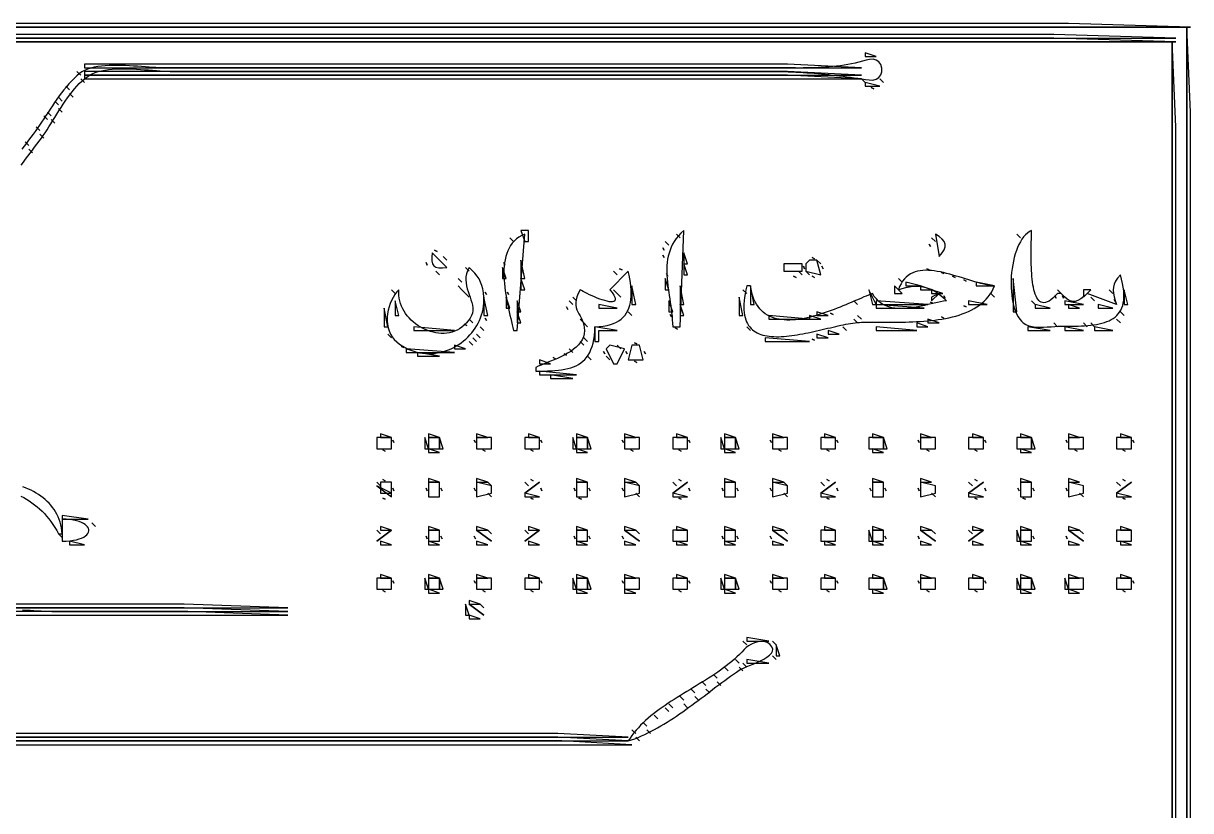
# Model space of a CAD drawing. Extents: x 0 to 1288, y 0 to 860.
# Drawn here: x 972.5 to 1288, y 647.2 to 860 of the extents above; entities that cross this region are included whole.
import ezdxf

# ---------------------------------------------------------------- set-up
doc = ezdxf.new("R2010")
doc.units = 0
for name, color, linetype in [('C19', 19, 'CONTINUOUS'), ('C250', 250, 'CONTINUOUS'), ('C251', 251, 'CONTINUOUS'), ('C252', 252, 'CONTINUOUS'), ('C253', 253, 'CONTINUOUS'), ('C254', 254, 'CONTINUOUS'), ('C29', 29, 'CONTINUOUS'), ('C37', 37, 'CONTINUOUS'), ('C49', 49, 'CONTINUOUS'), ('C59', 59, 'CONTINUOUS'), ('C7', 7, 'CONTINUOUS')]:
    doc.layers.add(name, color=color, linetype=linetype)

msp = doc.modelspace()

# ---------------------------------------------------------------- linework, layer by layer
at = {"layer": 'C19'}
for points in [[(1107, 804), (1108, 801), (1109, 801), (1109, 804), (1107, 804)], [(1151, 804), (1150.2441, 803.289), (1149.5695, 802.5617), (1148.9722, 801.8186), (1148.4485, 801.0604), (1147.9944, 800.2876), (1147.606, 799.5008), (1147.2797, 798.7008), (1147.0114, 797.888), (1146.7973, 797.063), (1146.6336, 796.2265), (1146.5164, 795.3791), (1146.4419, 794.5213), (1146.4062, 793.6538), (1146.4054, 792.7771), (1146.4357, 791.892), (1146.4933, 790.9989), (1146.5742, 790.0984), (1146.6747, 789.1913), (1146.7908, 788.278), (1146.9188, 787.3592), (1147.0547, 786.4355), (1147.1947, 785.5074), (1147.335, 784.5757), (1147.4716, 783.6408), (1147.6008, 782.7035), (1147.7187, 781.7642), (1147.8214, 780.8236), (1147.9051, 779.8823), (1147.9659, 778.9409), (1148, 778), (1150, 778), (1151, 804)], [(1107, 796), (1107, 791), (1108, 791), (1107, 796)], [(1151, 798), (1151, 795), (1152, 795), (1151, 798)], [(1092, 794), (1093, 793), (1092, 794)], [(1093, 794), (1092.5686, 793.1357), (1092.2873, 792.2877), (1092.1377, 791.455), (1092.1017, 790.6371), (1092.1608, 789.833), (1092.2968, 789.0421), (1092.4914, 788.2636), (1092.7262, 787.4967), (1092.983, 786.7408), (1093.2435, 785.995), (1093.4894, 785.2585), (1093.7023, 784.5308), (1093.8639, 783.8108), (1093.956, 783.0981), (1093.9603, 782.3917), (1093.8584, 781.6909), (1093.6321, 780.995), (1093.2631, 780.3032)], [(1132, 793), (1133, 792), (1132, 793)], [(1133.666626, 793.666687), (1134.333374, 793.333313), (1133.666626, 793.666687)], [(1093.263, 780.3032), (1092.7556, 779.5862), (1092.2123, 778.9433), (1091.636, 778.3725), (1091.0299, 777.8721), (1090.3968, 777.4402), (1089.7399, 777.075), (1089.0622, 776.7746), (1088.3667, 776.5371), (1087.6565, 776.3609), (1086.9346, 776.2439), (1086.204, 776.1844), (1085.4677, 776.1805), (1084.7289, 776.2305), (1083.9905, 776.3324), (1083.2556, 776.4844), (1082.5272, 776.6847), (1081.8084, 776.9314), (1081.1021, 777.2228), (1080.4114, 777.5569), (1079.7394, 777.932), (1079.089, 778.3461), (1078.4634, 778.7975), (1077.8656, 779.2844), (1077.2985, 779.8048), (1076.7652, 780.3569), (1076.2688, 780.939), (1075.8123, 781.5491), (1075.3988, 782.1855), (1075.0312, 782.8462), (1074.7126, 783.5295), (1074.446, 784.2335), (1074.2345, 784.9564), (1074.0811, 785.6963), (1073.9889, 786.4514), (1073.9608, 787.2199), (1074, 788), (1073.4326, 787.3831), (1072.9088, 786.6897), (1072.4331, 785.9297), (1072.0103, 785.113), (1071.6448, 784.2497), (1071.3415, 783.3495), (1071.1049, 782.4225), (1070.9397, 781.4785), (1070.8506, 780.5275), (1070.8422, 779.5794), (1070.9191, 778.6442), (1071.086, 777.7317), (1071.3476, 776.8518), (1071.7085, 776.0146), (1072.1734, 775.23), (1072.7469, 774.5078), (1073.4337, 773.858), (1074.1658, 773.2943), (1074.9121, 772.7897), (1075.6706, 772.3431), (1076.4399, 771.953), (1077.2181, 771.6184), (1078.0037, 771.3379), (1078.7948, 771.1103), (1079.5899, 770.9344), (1080.3871, 770.8089), (1081.1849, 770.7326), (1081.9815, 770.7043), (1082.7753, 770.7226), (1083.5645, 770.7865), (1084.3475, 770.8945), (1085.1226, 771.0456), (1085.8881, 771.2384), (1086.6422, 771.4717), (1087.3834, 771.7443), (1088.1099, 772.055), (1088.82, 772.4024), (1089.512, 772.7853), (1090.1843, 773.2026), (1090.8352, 773.6529), (1091.4629, 774.1351), (1092.0658, 774.6479), (1092.6421, 775.19), (1093.1903, 775.7602), (1093.7085, 776.3573), (1094.1952, 776.98), (1094.6486, 777.6271), (1095.067, 778.2973), (1095.4488, 778.9895), (1095.7922, 779.7023), (1096.0956, 780.4345), (1096.3572, 781.1849), (1096.5754, 781.9523), (1096.7485, 782.7354), (1096.8748, 783.5329), (1096.9527, 784.3437), (1096.9803, 785.1665), (1096.9561, 786)], [(1131, 788), (1131.6261, 787.2104), (1132.0762, 786.5439), (1132.3627, 785.9929), (1132.4981, 785.5503), (1132.495, 785.2087), (1132.3658, 784.9608), (1132.123, 784.7993), (1131.7791, 784.7169), (1131.3467, 784.7062), (1130.8383, 784.76), (1130.2663, 784.871), (1129.6433, 785.0318), (1128.9818, 785.2351), (1128.2943, 785.4737), (1127.5933, 785.7402), (1126.8913, 786.0273), (1126.2008, 786.3277), (1125.5343, 786.6341), (1124.9043, 786.9391), (1124.3234, 787.2356), (1123.804, 787.516), (1123.3587, 787.7733), (1123, 788), (1122.4747, 786.9904), (1122.1137, 786.0806), (1121.8988, 785.2582), (1121.8119, 784.511), (1121.8348, 783.8266), (1121.9495, 783.1929), (1122.1377, 782.5975), (1122.3814, 782.0281), (1122.6624, 781.4725), (1122.9627, 780.9185), (1123.264, 780.3536), (1123.5483, 779.7657), (1123.7974, 779.1425), (1123.9931, 778.4717), (1124.1175, 777.741), (1124.1523, 776.9381), (1124.0795, 776.0509)], [(1267.333374, 785.333313), (1267.666626, 784.666687), (1267.333374, 785.333313)], [(1089, 773), (1089, 772), (1092, 772), (1089, 773)], [(1133, 773), (1134, 772), (1133, 773)], [(1137, 773), (1136, 769), (1140, 769), (1139, 773), (1137, 773)], [(1095, 748), (1095, 745), (1099, 745), (1099, 748), (1095, 748)], [(1161, 748), (1161, 745), (1162, 745), (1161, 748)], [(1175, 748), (1175, 745), (1179, 745), (1179, 748), (1175, 748)], [(1215, 748), (1215, 745), (1219, 745), (1219, 748), (1215, 748)], [(1255, 748), (1255, 745), (1259, 745), (1259, 748), (1255, 748)], [(1192.333374, 747.333313), (1192.666626, 746.666687), (1192.333374, 747.333313)], [(1069, 736), (1069, 733), (1072, 733), (1072, 736), (1069, 736)], [(1108, 733), (1112, 736), (1108, 733)], [(1148, 736), (1149, 735), (1148, 736)], [(1188, 736), (1189, 735), (1188, 736)], [(1228, 736), (1229, 735), (1228, 736)], [(1242, 736), (1242, 732), (1245, 732), (1245, 736), (1242, 736)], [(1254.333374, 734.333313), (1254.666626, 733.666687), (1254.333374, 734.333313)], [(1068, 723), (1069, 722), (1068, 723)], [(1068, 720), (1072, 723), (1068, 720)], [(1241, 723), (1241, 720), (1242, 720), (1241, 723)], [(1081, 710), (1081, 707), (1082, 707), (1081, 710)], [(1095, 710), (1095, 707), (1099, 707), (1099, 710), (1095, 710)], [(1121, 710), (1121, 707), (1122, 707), (1121, 710)], [(1135, 710), (1135, 707), (1139, 707), (1139, 710), (1135, 710)], [(1161, 710), (1161, 707), (1162, 707), (1161, 710)], [(1175, 710), (1175, 707), (1179, 707), (1179, 710), (1175, 710)], [(1215, 710), (1215, 707), (1219, 707), (1219, 710), (1215, 710)], [(1241, 710), (1241, 707), (1242, 707), (1241, 710)], [(1255, 710), (1255, 707), (1259, 707), (1259, 710), (1255, 710)], [(1192.333374, 709.333313), (1192.666626, 708.666687), (1192.333374, 709.333313)], [(1160, 682), (1161, 681), (1160, 682)]]:
    msp.add_lwpolyline(points, dxfattribs=at)
at = {"layer": 'C250'}
for points in [[(1, 859), (1, 2), (1287, 2), (1287, 859), (1, 859)], [(987, 847), (988, 846), (987, 847)], [(982, 840), (983, 839), (982, 840)], [(1269, 792), (1268.2418, 791.1189), (1267.6895, 790.2882), (1267.3243, 789.4853), (1267.1272, 788.6879), (1267.0792, 787.8736), (1267.1614, 787.0201), (1267.3549, 786.1049), (1267.6407, 785.1056), (1268, 784), (1260, 787), (1259.1031, 786.1404), (1258.2885, 785.4866), (1257.5336, 785.0427), (1256.8159, 784.8123), (1256.113, 784.7994), (1255.4025, 785.0078), (1254.6618, 785.4415), (1253.8684, 786.1042), (1253, 787), (1252, 787), (1251.3742, 786.3119), (1250.7855, 785.7408), (1250.2328, 785.2819), (1249.715, 784.9305), (1249.2311, 784.6819), (1248.7798, 784.5313), (1248.3602, 784.474), (1247.971, 784.5054), (1247.6112, 784.6205), (1247.2796, 784.8148), (1246.9753, 785.0836), (1246.697, 785.422), (1246.4436, 785.8253), (1246.2142, 786.2889), (1246.0074, 786.808), (1245.8223, 787.3779), (1245.6578, 787.9938), (1245.5127, 788.6511), (1245.3859, 789.3449), (1245.2763, 790.0706), (1245.1829, 790.8235), (1245.1045, 791.5988), (1245.0399, 792.3918), (1244.9882, 793.1977), (1244.9482, 794.0119), (1244.9188, 794.8296), (1244.8988, 795.6461), (1244.8872, 796.4567), (1244.883, 797.2566), (1244.8848, 798.0411), (1244.8918, 798.8055), (1244.9027, 799.545), (1244.9165, 800.255), (1244.932, 800.9307), (1244.9481, 801.5673), (1244.9638, 802.1603), (1244.978, 802.7047), (1244.9895, 803.196), (1244.9971, 803.6293), (1245, 804), (1244.4202, 803.7034), (1243.8702, 803.3159), (1243.3504, 802.8434), (1242.8611, 802.2917), (1242.4028, 801.6667), (1241.976, 800.9744), (1241.581, 800.2206), (1241.2182, 799.4112), (1240.8881, 798.5522), (1240.5911, 797.6494), (1240.3276, 796.7087), (1240.0981, 795.7361), (1239.9029, 794.7374), (1239.7425, 793.7185), (1239.6173, 792.6854), (1239.5277, 791.6439), (1239.4741, 790.5999), (1239.457, 789.5593), (1239.4767, 788.5281), (1239.5338, 787.5121), (1239.6285, 786.5172), (1239.7614, 785.5493), (1239.9328, 784.6144), (1240.1432, 783.7182), (1240.393, 782.8668), (1240.6826, 782.066), (1241.0124, 781.3217), (1241.3828, 780.6398), (1241.7943, 780.0262), (1242.2473, 779.4869), (1242.7423, 779.0277), (1243.4664, 778.5621), (1244.2931, 778.23), (1245.2019, 778.0128), (1246.1726, 777.8914), (1247.1851, 777.847), (1248.2189, 777.8608), (1249.2538, 777.9139), (1250.2697, 777.9875), (1251.2462, 778.0627), (1252.163, 778.1207), (1253, 778.1427), (1253.9396, 778.1406), (1254.8706, 778.1416), (1255.7909, 778.1476), (1256.6989, 778.1608), (1257.5926, 778.183), (1258.4702, 778.2165), (1259.3298, 778.2632), (1260.1696, 778.3252), (1260.9877, 778.4045), (1261.7824, 778.5031), (1262.5517, 778.6232), (1263.2938, 778.7668), (1264.0068, 778.9358), (1264.689, 779.1324), (1265.3384, 779.3586), (1265.9533, 779.6164), (1266.5317, 779.908), (1267.0718, 780.2352), (1267.5718, 780.6003), (1268.0298, 781.0051), (1268.444, 781.4518), (1268.8125, 781.9425), (1269.1335, 782.4791), (1269.4051, 783.0637), (1269.6255, 783.6983), (1269.7929, 784.3851), (1269.9053, 785.126), (1269.961, 785.9231), (1269.9581, 786.7784), (1269.8948, 787.6939), (1269.7691, 788.6719), (1269.5794, 789.7141), (1269.3236, 790.8228), (1269, 792)], [(1083.666626, 798.666687), (1084.333374, 798.333313), (1083.666626, 798.666687)], [(1081.333374, 795.333313), (1081.666626, 794.666687), (1081.333374, 795.333313)], [(1102, 794), (1102, 791), (1103, 791), (1102, 794)], [(1124.0794, 776.0509), (1123.8906, 775.2431), (1123.5698, 774.4836), (1123.1299, 773.7701), (1122.5837, 773.1004), (1121.9441, 772.4719), (1121.224, 771.8825), (1120.4364, 771.3297), (1119.5941, 770.8112), (1118.71, 770.3247), (1117.7969, 769.8679), (1116.8679, 769.4384), (1115.9358, 769.0338), (1115.0135, 768.6519), (1114.1138, 768.2902), (1113.2498, 767.9466), (1112.4342, 767.6185), (1111.6799, 767.3038), (1111, 767), (1111, 766), (1112.1018, 766.004), (1113.1706, 766.0184), (1114.2056, 766.0464), (1115.206, 766.0913), (1116.1711, 766.1563), (1117.1003, 766.2449), (1117.9927, 766.3601), (1118.8477, 766.5054), (1119.6645, 766.684), (1120.4424, 766.8992), (1121.1806, 767.1543), (1121.8784, 767.4526), (1122.5352, 767.7973), (1123.15, 768.1917), (1123.7224, 768.6392), (1124.2514, 769.143), (1124.7364, 769.7063), (1125.1767, 770.3325), (1125.5714, 771.0249), (1125.92, 771.7868), (1126.2216, 772.6213), (1126.4755, 773.5319), (1126.6811, 774.5217), (1126.8375, 775.5942), (1126.944, 776.7525), (1127, 778), (1128.1702, 778.0467), (1129.2552, 778.157), (1130.2571, 778.3291), (1131.1781, 778.5611), (1132.0205, 778.8513), (1132.7864, 779.1978), (1133.4781, 779.5988), (1134.0976, 780.0525), (1134.6473, 780.5571), (1135.1293, 781.1108), (1135.5458, 781.7117), (1135.899, 782.3581), (1136.1911, 783.0482), (1136.4243, 783.78), (1136.6008, 784.5519), (1136.7228, 785.3619), (1136.7925, 786.2084), (1136.8121, 787.0894), (1136.7837, 788.0032), (1136.7096, 788.9479), (1136.592, 789.9217), (1136.4331, 790.9229), (1136.235, 791.9496), (1136, 793), (1131, 788)], [(1183.333374, 794.333313), (1183.666626, 793.666687), (1183.333374, 794.333313)], [(1208, 789), (1208, 787), (1210, 787), (1208, 789)], [(1215, 789), (1215, 788), (1218, 788), (1215, 789)], [(1097.333374, 787.333313), (1097.666626, 786.666687), (1097.333374, 787.333313)], [(1201, 788), (1202, 784), (1203, 784), (1201, 788)], [(1251.333374, 786.333313), (1251.666626, 785.666687), (1251.333374, 786.333313)], [(1070, 783), (1070, 778), (1071, 778), (1070, 783)], [(1073, 785), (1073, 781), (1074, 781), (1073, 785)], [(1120, 785), (1121, 784), (1120, 785)], [(1203, 785), (1203, 784), (1217, 784), (1203, 785)], [(1217.666626, 784.666687), (1218.333374, 784.333313), (1217.666626, 784.666687)], [(1254, 785), (1254, 784), (1259, 784), (1254, 785)], [(1263, 784), (1263, 783), (1267, 783), (1263, 784)], [(1174, 781), (1174, 780), (1185, 780), (1174, 781)], [(1187, 782), (1187, 781), (1190, 781), (1187, 782)], [(1197, 780), (1198, 779), (1197, 780)], [(1220.666626, 780.666687), (1221.333374, 780.333313), (1220.666626, 780.666687)], [(1124, 779), (1125, 778), (1124, 779)], [(1261, 779), (1262, 778), (1261, 779)], [(1095, 776), (1096, 775), (1095, 776)], [(1124, 775), (1125, 774), (1124, 775)], [(1185.666626, 774.666687), (1186.333374, 774.333313), (1185.666626, 774.666687)], [(1074.666626, 772.666687), (1075.333374, 772.333313), (1074.666626, 772.666687)], [(1079, 771), (1079, 770), (1085, 770), (1079, 771)], [(1129.333374, 771.333313), (1129.666626, 770.666687), (1129.333374, 771.333313)], [(1135.333374, 771.333313), (1135.666626, 770.666687), (1135.333374, 771.333313)], [(1137.666626, 768.666687), (1138.333374, 768.333313), (1137.666626, 768.666687)], [(1069, 749), (1069, 748), (1072, 748), (1069, 749)], [(1082, 749), (1082, 748), (1085, 748), (1082, 749)], [(1082, 748), (1082, 745), (1085, 745), (1085, 748), (1082, 748)], [(1109, 749), (1109, 748), (1112, 748), (1109, 749)], [(1122, 749), (1122, 748), (1125, 748), (1122, 749)], [(1149, 749), (1149, 748), (1152, 748), (1149, 749)], [(1162, 749), (1162, 748), (1165, 748), (1162, 749)], [(1175, 749), (1175, 748), (1178, 748), (1175, 749)], [(1189, 749), (1189, 748), (1192, 748), (1189, 749)], [(1202, 749), (1202, 748), (1205, 748), (1202, 749)], [(1215, 749), (1215, 748), (1218, 748), (1215, 749)], [(1229, 749), (1229, 748), (1232, 748), (1229, 749)], [(1242, 749), (1242, 748), (1245, 748), (1242, 749)], [(1072.333374, 747.333313), (1072.666626, 746.666687), (1072.333374, 747.333313)], [(1112.333374, 747.333313), (1112.666626, 746.666687), (1112.333374, 747.333313)], [(1152.333374, 747.333313), (1152.666626, 746.666687), (1152.333374, 747.333313)], [(1098, 733), (1099, 732), (1098, 733)], [(1138, 733), (1139, 732), (1138, 733)], [(1178, 733), (1179, 732), (1178, 733)], [(1218, 733), (1219, 732), (1218, 733)], [(1232.333374, 734.333313), (1232.666626, 733.666687), (1232.333374, 734.333313)], [(1258, 733), (1259, 732), (1258, 733)], [(1188, 723), (1188, 720), (1192, 720), (1192, 723), (1188, 723)], [(1228, 720), (1232, 723), (1228, 720)], [(985, 720), (985, 719), (989, 719), (985, 720)], [(1069, 720), (1069, 719), (1072, 719), (1069, 720)], [(1082, 720), (1082, 719), (1085, 719), (1082, 720)], [(1095, 720), (1095, 719), (1098, 719), (1095, 720)], [(1109, 720), (1109, 719), (1112, 719), (1109, 720)], [(1122, 720), (1122, 719), (1125, 719), (1122, 720)], [(1135, 720), (1135, 719), (1138, 719), (1135, 720)], [(1149, 720), (1149, 719), (1152, 719), (1149, 720)], [(1162, 720), (1162, 719), (1165, 719), (1162, 720)], [(1175, 720), (1175, 719), (1178, 719), (1175, 720)], [(1189, 720), (1189, 719), (1192, 719), (1189, 720)], [(1202, 720), (1202, 719), (1205, 719), (1202, 720)], [(1215, 720), (1215, 719), (1218, 719), (1215, 720)], [(1229, 720), (1229, 719), (1232, 719), (1229, 720)], [(1242, 720), (1242, 719), (1245, 719), (1242, 720)], [(1255, 720), (1255, 719), (1258, 719), (1255, 720)], [(1082, 710), (1082, 707), (1085, 707), (1085, 710), (1082, 710)], [(1072.333374, 709.333313), (1072.666626, 708.666687), (1072.333374, 709.333313)], [(1112.333374, 709.333313), (1112.666626, 708.666687), (1112.333374, 709.333313)], [(1152.333374, 709.333313), (1152.666626, 708.666687), (1152.333374, 709.333313)], [(1232.333374, 709.333313), (1232.666626, 708.666687), (1232.333374, 709.333313)], [(953, 703), (953, 702), (1044, 702), (1016, 703), (953, 703)], [(1165, 688), (1166, 687), (1165, 688)], [(1168, 688), (1168, 687), (1174, 687), (1168, 688)], [(1175, 689), (1176, 688), (1175, 689)], [(1154, 678), (1155, 677), (1154, 678)]]:
    msp.add_lwpolyline(points, dxfattribs=at)
at = {"layer": 'C251'}
for points in [[(0, 860), (0, 859), (1288, 859), (1255, 860), (1179, 860), (915, 860), (0, 860)], [(1200, 852), (1200, 851), (1203, 851), (1200, 852)], [(1283, 855), (1283, 6), (1284, 6), (1284, 609), (1284, 782), (1284, 832), (1283, 855)], [(988, 845), (989, 844), (988, 845)], [(1199, 845), (1200, 844), (1199, 845)], [(985, 841), (986, 840), (985, 841)], [(982, 837), (983, 836), (982, 837)], [(978, 835), (979, 834), (978, 835)], [(1105, 777), (1106, 777), (1108, 803), (1107.1881, 802.628), (1106.4511, 802.1954), (1105.7862, 801.7053), (1105.1906, 801.1609), (1104.6612, 800.5656), (1104.1954, 799.9224), (1103.7902, 799.2347), (1103.4427, 798.5057), (1103.1502, 797.7385), (1102.9097, 796.9365), (1102.7184, 796.1028), (1102.5735, 795.2407), (1102.472, 794.3535), (1102.4111, 793.4442), (1102.388, 792.5162), (1102.3997, 791.5727), (1102.4435, 790.6169), (1102.5165, 789.652), (1102.6158, 788.6813), (1102.7385, 787.708), (1102.8819, 786.7353), (1103.0429, 785.7665), (1103.2189, 784.8047), (1103.4068, 783.8533), (1103.604, 782.9154), (1103.8074, 781.9942), (1104.0142, 781.093), (1104.2217, 780.2151), (1104.4268, 779.3636), (1104.6268, 778.5417), (1104.8188, 777.7528), (1105, 777)], [(1104, 802), (1105, 801), (1104, 802)], [(1241, 803), (1242, 802), (1241, 803)], [(1217.333374, 800.333313), (1217.666626, 799.666687), (1217.333374, 800.333313)], [(1102.333374, 795.333313), (1102.666626, 794.666687), (1102.333374, 795.333313)], [(1145.333374, 797.333313), (1145.666626, 796.666687), (1145.333374, 797.333313)], [(1185, 796), (1184, 795), (1184, 793), (1188, 792), (1187, 796), (1185, 796)], [(1185.666626, 796.666687), (1186.333374, 796.333313), (1185.666626, 796.666687)], [(1151, 795), (1151, 792), (1152, 792), (1151, 795)], [(1209, 788), (1210.0163, 788.3333), (1211.0051, 788.5965), (1211.9679, 788.7882), (1212.9061, 788.907), (1213.8209, 788.9514), (1214.714, 788.9202), (1215.5865, 788.8118), (1216.4401, 788.6249), (1217.276, 788.358), (1218.0957, 788.0099), (1218.9006, 787.579), (1219.692, 787.0639), (1220.4715, 786.4633), (1221.2403, 785.7758), (1222, 785), (1221.2138, 784.8717), (1220.4005, 784.7174), (1219.5634, 784.5429), (1218.706, 784.3537), (1217.8316, 784.1555), (1216.9436, 783.9539), (1216.0454, 783.7546), (1215.1403, 783.5633), (1214.2319, 783.3855), (1213.3234, 783.227), (1212.4184, 783.0934), (1211.52, 782.9903), (1210.6318, 782.9235), (1209.7572, 782.8984), (1208.8995, 782.9208), (1208.0621, 782.9964), (1207.2484, 783.1308), (1206.4619, 783.3296), (1205.7058, 783.5985), (1204.9837, 783.9431), (1204.2988, 784.3691), (1203.6546, 784.8821), (1203.0545, 785.4879), (1202.5018, 786.1919), (1202, 787), (1201.4595, 786.7803), (1200.8917, 786.5435), (1200.2981, 786.2914), (1199.6801, 786.0255), (1199.039, 785.7476), (1198.3763, 785.4593), (1197.6934, 785.1623), (1196.9916, 784.8583), (1196.2725, 784.549), (1195.5374, 784.2361), (1194.7876, 783.9212), (1194.0248, 783.606), (1193.2501, 783.2922), (1192.4651, 782.9815), (1191.6711, 782.6755), (1190.8695, 782.3759), (1190.0619, 782.0845), (1189.2495, 781.8029), (1188.4337, 781.5327), (1187.6161, 781.2757), (1186.7979, 781.0336), (1185.9807, 780.8079), (1185.1657, 780.6005), (1184.3545, 780.4129), (1183.5484, 780.2469), (1182.7488, 780.1041), (1181.9572, 779.9862), (1181.1749, 779.8949), (1180.4033, 779.8319), (1179.644, 779.7989), (1178.8982, 779.7975), (1178.1673, 779.8294), (1177.4529, 779.8963), (1176.7562, 779.9999), (1176.0788, 780.1418), (1175.422, 780.3238), (1174.7871, 780.5474), (1174.1757, 780.8145), (1173.5892, 781.1267), (1173.0289, 781.4856), (1172.4962, 781.8929), (1171.9926, 782.3504), (1171.5194, 782.8596), (1171.0782, 783.4224), (1170.6702, 784.0403), (1170.2969, 784.715), (1169.9597, 785.4482), (1169.66, 786.2417), (1169.3992, 787.097), (1169.1787, 788.0158), (1169, 789), (1168, 789), (1167.7599, 787.918), (1167.5671, 786.8904), (1167.4203, 785.9159), (1167.3185, 784.9933), (1167.2605, 784.1214), (1167.2451, 783.299), (1167.2712, 782.5249), (1167.3377, 781.7979), (1167.4433, 781.1168), (1167.5869, 780.4805), (1167.7675, 779.8876), (1167.9838, 779.337), (1168.2347, 778.8276), (1168.5191, 778.358), (1168.8357, 777.9271), (1169.1835, 777.5338), (1169.5613, 777.1767), (1169.968, 776.8547), (1170.4024, 776.5666), (1170.8633, 776.3112), (1171.3497, 776.0873), (1171.8603, 775.8937), (1172.394, 775.7292), (1172.9497, 775.5926), (1173.5262, 775.4826), (1174.1224, 775.3982), (1174.7371, 775.338), (1175.3692, 775.3009), (1176.0175, 775.2857), (1176.6809, 775.2912), (1177.3582, 775.3162), (1178.0483, 775.3595), (1178.7501, 775.4198), (1179.4623, 775.496), (1180.1839, 775.5869), (1180.9136, 775.6913), (1181.6504, 775.8079), (1182.3931, 775.9356), (1183.1405, 776.0732), (1183.8915, 776.2195), (1184.645, 776.3733), (1185.3998, 776.5333), (1186.1547, 776.6984), (1186.9086, 776.8673), (1187.6604, 777.039), (1188.4089, 777.2121), (1189.1529, 777.3854), (1189.8914, 777.5579), (1190.6231, 777.7282), (1191.3469, 777.8951), (1192.0617, 778.0576), (1192.7664, 778.2142), (1193.4596, 778.364), (1194.1405, 778.5056), (1194.8076, 778.6379), (1195.4601, 778.7596), (1196.0965, 778.8696), (1196.716, 778.9666), (1197.3172, 779.0495), (1197.899, 779.1171), (1198.4603, 779.1681), (1199, 779.2014), (1199.6778, 779.2268), (1200.3903, 779.244), (1201.1354, 779.2543), (1201.9112, 779.2588), (1202.7157, 779.2588), (1203.5468, 779.2556), (1204.4025, 779.2504), (1205.2808, 779.2445), (1206.1798, 779.239), (1207.0973, 779.2352), (1208.0314, 779.2345), (1208.9801, 779.2379), (1209.9413, 779.2467), (1210.9131, 779.2623), (1211.8934, 779.2858), (1212.8803, 779.3185), (1213.8716, 779.3616), (1214.8655, 779.4163), (1215.8599, 779.484), (1216.8528, 779.5657), (1217.8421, 779.6629), (1218.8259, 779.7767), (1219.8022, 779.9084), (1220.7689, 780.0592), (1221.724, 780.2303), (1222.6656, 780.423), (1223.5915, 780.6385), (1224.4999, 780.8782), (1225.3887, 781.1431), (1226.2558, 781.4346), (1227.0993, 781.7539), (1227.9172, 782.1023), (1228.7074, 782.4809), (1229.468, 782.8911), (1230.1969, 783.334), (1230.8921, 783.811), (1231.5516, 784.3232), (1232.1734, 784.8719), (1232.7555, 785.4583), (1233.2959, 786.0837), (1233.7925, 786.7493), (1234.2434, 787.4564), (1234.6466, 788.2062), (1235, 789), (1234.3057, 789.0746), (1233.5863, 789.1847), (1232.844, 789.3268), (1232.0808, 789.4971), (1231.2987, 789.692), (1230.4998, 789.9079), (1229.6863, 790.141), (1228.8601, 790.3878), (1228.0233, 790.6445), (1227.1781, 790.9075), (1226.3264, 791.1733), (1225.4704, 791.438), (1224.6121, 791.6981), (1223.7535, 791.95), (1222.8969, 792.1899), (1222.0441, 792.4142), (1221.1973, 792.6192), (1220.3587, 792.8014), (1219.5301, 792.9569), (1218.7137, 793.0823), (1217.9116, 793.1739), (1217.1259, 793.2279), (1216.3585, 793.2408), (1215.6116, 793.2088), (1214.8873, 793.1284), (1214.1876, 792.9958), (1213.5146, 792.8075), (1212.8704, 792.5598), (1212.2569, 792.2489), (1211.6764, 791.8714), (1211.1308, 791.4234), (1210.6223, 790.9014), (1210.1529, 790.3017), (1209.7246, 789.6207), (1209.3396, 788.8546), (1209, 788)], [(1090, 789), (1091, 788), (1090, 789)], [(1137, 789), (1137, 784), (1138, 784), (1137, 789)], [(1146, 791), (1146, 788), (1147, 788), (1146, 791)], [(1169, 789), (1169, 784), (1170, 784), (1169, 789)], [(1180.666626, 791.666687), (1181.333374, 791.333313), (1180.666626, 791.666687)], [(1092, 787), (1093, 786), (1092, 787)], [(1103, 786), (1103, 783), (1104, 783), (1103, 786)], [(1103.333374, 787.333313), (1103.666626, 786.666687), (1103.333374, 787.333313)], [(1166, 786), (1166, 781), (1167, 781), (1166, 786)], [(1218, 788), (1218, 787), (1221, 787), (1218, 788)], [(1220, 787), (1218, 786), (1218, 785), (1220, 787)], [(1234, 787), (1235, 786), (1234, 787)], [(1252, 788), (1253, 787), (1252, 788)], [(1261, 786), (1262, 785), (1261, 786)], [(1119.333374, 783.333313), (1119.666626, 782.666687), (1119.333374, 783.333313)], [(1147, 785), (1147, 782), (1148, 782), (1147, 785)], [(1150, 784), (1150, 781), (1151, 781), (1150, 784)], [(1203, 784), (1203, 783), (1216, 783), (1203, 784)], [(1226.666626, 783.666687), (1227.333374, 783.333313), (1226.666626, 783.666687)], [(1228, 785), (1228, 784), (1233, 784), (1228, 785)], [(1246, 784), (1246, 783), (1250, 783), (1246, 784)], [(1255, 784), (1255, 783), (1258, 783), (1255, 784)], [(1185, 781), (1185, 780), (1188, 780), (1185, 781)], [(1190.666626, 781.666687), (1191.333374, 781.333313), (1190.666626, 781.666687)], [(1198, 781), (1199, 780), (1198, 781)], [(1217, 780), (1217, 779), (1220, 779), (1217, 780)], [(1078, 778), (1078, 777), (1089, 777), (1078, 778)], [(1091.666626, 778.666687), (1092.333374, 778.333313), (1091.666626, 778.666687)], [(1096, 778), (1097, 777), (1096, 778)], [(1148.666626, 777.666687), (1149.333374, 777.333313), (1148.666626, 777.666687)], [(1168, 778), (1169, 777), (1168, 778)], [(1194, 778), (1195, 777), (1194, 778)], [(1203, 778), (1203, 777), (1214, 777), (1203, 778)], [(1244, 778), (1244, 777), (1250, 777), (1244, 778)], [(1254, 778), (1254, 777), (1259, 777), (1254, 778)], [(1093, 774), (1094, 773), (1093, 774)], [(1094, 775), (1095, 774), (1094, 775)], [(1131, 773), (1130, 772), (1132, 768), (1133, 768), (1135, 772), (1131, 773)], [(1137.666626, 773.666687), (1138.333374, 773.333313), (1137.666626, 773.666687)], [(1130, 770), (1131, 769), (1130, 770)], [(1112, 769), (1112, 768), (1115, 768), (1112, 769)], [(1115, 765), (1115, 764), (1121, 764), (1115, 765)], [(1095, 749), (1095, 748), (1098, 748), (1095, 749)], [(1122, 748), (1122, 745), (1125, 745), (1125, 748), (1122, 748)], [(1135, 749), (1135, 748), (1138, 748), (1135, 749)], [(1162, 748), (1162, 745), (1165, 745), (1165, 748), (1162, 748)], [(1201, 748), (1201, 745), (1205, 745), (1205, 748), (1201, 748)], [(1241, 748), (1241, 745), (1245, 745), (1245, 748), (1241, 748)], [(1255, 749), (1255, 748), (1258, 748), (1255, 749)], [(1269, 749), (1269, 748), (1272, 748), (1269, 749)], [(1069.666626, 744.666687), (1070.333374, 744.333313), (1069.666626, 744.666687)], [(1109.666626, 744.666687), (1110.333374, 744.333313), (1109.666626, 744.666687)], [(1149.666626, 744.666687), (1150.333374, 744.333313), (1149.666626, 744.666687)], [(971.8295, 732.1996), (972.6012, 731.7877), (973.3577, 731.3494), (974.0985, 730.8839), (974.8229, 730.3904), (975.5302, 729.8681), (976.2198, 729.3163), (976.8911, 728.7341), (977.5434, 728.1208), (978.176, 727.4756), (978.7883, 726.7977), (979.3797, 726.0864), (979.9495, 725.3407), (980.4971, 724.5601), (981.0218, 723.7436), (981.523, 722.8904), (982, 722), (983, 722), (982.9131, 722.8416), (982.7852, 723.6534), (982.6172, 724.4361), (982.41, 725.1901), (982.1647, 725.9159), (981.8822, 726.614), (981.5635, 727.2849), (981.2096, 727.9291), (980.8215, 728.5472), (980.4, 729.1397), (979.9463, 729.707), (979.4613, 730.2497), (978.9459, 730.7683), (978.4012, 731.2632), (977.8281, 731.7351), (977.2276, 732.1844), (976.6007, 732.6115), (975.9483, 733.0172), (975.2714, 733.4017), (974.571, 733.7657), (973.8481, 734.1096), (973.1037, 734.4341), (972.3387, 734.7394)], [(1072.333374, 734.333313), (1072.666626, 733.666687), (1072.333374, 734.333313)], [(1081.333374, 734.333313), (1081.666626, 733.666687), (1081.333374, 734.333313)], [(1112.333374, 734.333313), (1112.666626, 733.666687), (1112.333374, 734.333313)], [(1121.333374, 734.333313), (1121.666626, 733.666687), (1121.333374, 734.333313)], [(1152.333374, 734.333313), (1152.666626, 733.666687), (1152.333374, 734.333313)], [(1161.333374, 734.333313), (1161.666626, 733.666687), (1161.333374, 734.333313)], [(1192.333374, 734.333313), (1192.666626, 733.666687), (1192.333374, 734.333313)], [(1201.333374, 734.333313), (1201.666626, 733.666687), (1201.333374, 734.333313)], [(1241.333374, 734.333313), (1241.666626, 733.666687), (1241.333374, 734.333313)], [(983, 726), (983, 720), (984.1113, 720.0312), (985.1286, 720.114), (986.0521, 720.2437), (986.8819, 720.4159), (987.6182, 720.6263), (988.2612, 720.8703), (988.8111, 721.1436), (989.2681, 721.4417), (989.6324, 721.7601), (989.904, 722.0944), (990.0834, 722.4402), (990.1705, 722.793), (990.1657, 723.1484), (990.069, 723.502), (989.8808, 723.8493), (989.6011, 724.1859), (989.2301, 724.5073), (988.7681, 724.8091), (988.2152, 725.0868), (987.5716, 725.3361), (986.8376, 725.5525), (986.0132, 725.7315), (985.0986, 725.8687), (984.0942, 725.9597), (983, 726)], [(991, 725), (992, 724), (991, 725)], [(1095, 723), (1099, 720), (1095, 723)], [(1098, 723), (1099, 722), (1098, 723)], [(1135, 723), (1139, 720), (1135, 723)], [(1175, 723), (1179, 720), (1175, 723)], [(1215, 723), (1219, 720), (1215, 723)], [(1218, 723), (1219, 722), (1218, 723)], [(1255, 723), (1259, 720), (1255, 723)], [(1268, 723), (1268, 720), (1272, 720), (1272, 723), (1268, 723)], [(982, 722), (983, 721), (982, 722)], [(1094.333374, 721.333313), (1094.666626, 720.666687), (1094.333374, 721.333313)], [(1134.333374, 721.333313), (1134.666626, 720.666687), (1134.333374, 721.333313)], [(1069, 711), (1069, 710), (1072, 710), (1069, 711)], [(1082, 711), (1082, 710), (1085, 710), (1082, 711)], [(1095, 711), (1095, 710), (1098, 710), (1095, 711)], [(1109, 711), (1109, 710), (1112, 710), (1109, 711)], [(1122, 711), (1122, 710), (1125, 710), (1122, 711)], [(1122, 710), (1122, 707), (1125, 707), (1125, 710), (1122, 710)], [(1135, 711), (1135, 710), (1138, 710), (1135, 711)], [(1149, 711), (1149, 710), (1152, 710), (1149, 711)], [(1162, 711), (1162, 710), (1165, 710), (1162, 711)], [(1162, 710), (1162, 707), (1165, 707), (1165, 710), (1162, 710)], [(1175, 711), (1175, 710), (1178, 710), (1175, 711)], [(1189, 711), (1189, 710), (1192, 710), (1189, 711)], [(1201, 710), (1201, 707), (1205, 707), (1205, 710), (1201, 710)], [(1202, 711), (1202, 710), (1205, 710), (1202, 711)], [(1215, 711), (1215, 710), (1218, 710), (1215, 711)], [(1229, 711), (1229, 710), (1232, 710), (1229, 711)], [(1242, 711), (1242, 710), (1245, 710), (1242, 711)], [(1242, 710), (1242, 707), (1245, 707), (1245, 710), (1242, 710)], [(1255, 711), (1255, 710), (1258, 710), (1255, 711)], [(1122, 707), (1122, 706), (1125, 706), (1122, 707)], [(1135, 707), (1135, 706), (1138, 706), (1135, 707)], [(1242, 707), (1242, 706), (1245, 706), (1242, 707)], [(1255, 707), (1255, 706), (1258, 706), (1255, 707)], [(1069.666626, 706.666687), (1070.333374, 706.333313), (1069.666626, 706.666687)], [(1096.666626, 706.666687), (1097.333374, 706.333313), (1096.666626, 706.666687)], [(1109.666626, 706.666687), (1110.333374, 706.333313), (1109.666626, 706.666687)], [(1149.666626, 706.666687), (1150.333374, 706.333313), (1149.666626, 706.666687)], [(1176.666626, 706.666687), (1177.333374, 706.333313), (1176.666626, 706.666687)], [(1189.666626, 706.666687), (1190.333374, 706.333313), (1189.666626, 706.666687)], [(1216.666626, 706.666687), (1217.333374, 706.333313), (1216.666626, 706.666687)], [(1229.666626, 706.666687), (1230.333374, 706.333313), (1229.666626, 706.666687)], [(972.2945, 701.4245), (973.318, 701.3744), (974.335, 701.32), (975.3436, 701.2635), (976.3416, 701.2072), (977.3272, 701.1533), (978.2984, 701.1041), (979.2533, 701.0619), (980.1898, 701.029), (981.106, 701.0076), (982, 701), (1044, 701), (1016, 702), (954, 702)], [(956, 701), (956, 700), (1044, 700), (1017, 701), (956, 701)], [(1093, 703), (1097, 700), (1093, 703)], [(1096, 703), (1097, 702), (1096, 703)], [(1093, 700), (1093, 699), (1096, 699), (1093, 700)], [(1174.824, 691.4552), (1174.2327, 692.1517), (1173.5253, 692.6094), (1172.7317, 692.8537), (1171.8819, 692.9099), (1171.006, 692.8035), (1170.134, 692.5599), (1169.2959, 692.2045), (1168.5218, 691.7628), (1167.8416, 691.2602), (1167.2855, 690.7222), (1166.6704, 690.0502), (1166.0299, 689.3948), (1165.3654, 688.7548), (1164.6783, 688.1294), (1163.9702, 687.5177), (1163.2423, 686.9187), (1162.4961, 686.3314), (1161.7332, 685.7551), (1160.9548, 685.1887), (1160.1625, 684.6313), (1159.3576, 684.082), (1158.5416, 683.5399), (1157.7159, 683.0039), (1156.882, 682.4733), (1156.0413, 681.9471), (1155.1952, 681.4243), (1154.3452, 680.904), (1153.4927, 680.3853), (1152.639, 679.8672), (1151.7857, 679.3489), (1150.9343, 678.8294), (1150.086, 678.3078), (1149.2423, 677.7831), (1148.4048, 677.2545), (1147.5747, 676.7209), (1146.7536, 676.1815), (1145.9428, 675.6353), (1145.1439, 675.0815), (1144.3582, 674.519), (1143.5872, 673.9469), (1142.8322, 673.3644), (1142.0948, 672.7705), (1141.3764, 672.1643), (1140.6783, 671.5448), (1140.0021, 670.9111), (1139.3491, 670.2623), (1138.7209, 669.5974), (1138.1187, 668.9156), (1137.5441, 668.2158), (1136.9985, 667.4973), (1136.4833, 666.759), (1136, 666)], [(1176, 692), (1176, 689), (1177, 689), (1176, 692)], [(1166, 686), (1167, 685), (1166, 686)], [(1147, 676), (1148, 675), (1147, 676)], [(1151, 676), (1152, 675), (1151, 676)], [(1146, 675), (1147, 674), (1146, 675)], [(1141, 669), (1142, 668), (1141, 669)]]:
    msp.add_lwpolyline(points, dxfattribs=at)
at = {"layer": 'C252'}
for points in [[(989, 849), (989, 848), (1199, 848), (1179, 849), (1137, 849), (989, 849)], [(989, 846), (989, 845), (1199, 845), (1179, 846), (1137, 846), (989, 846)], [(1200, 844), (1200, 843), (1204, 843), (1200, 844)], [(1201.666626, 842.666687), (1202.333374, 842.333313), (1201.666626, 842.666687)], [(979, 836), (980, 835), (979, 836)], [(980, 834), (981, 833), (980, 834)], [(976, 832), (977, 831), (976, 832)], [(977, 830), (978, 829), (977, 830)], [(973, 828), (974, 827), (973, 828)], [(974, 826), (975, 825), (974, 826)], [(1219, 803), (1220, 797), (1220.8057, 797.9552), (1221.3461, 798.8171), (1221.6209, 799.603), (1221.6298, 800.3302), (1221.3725, 801.0161), (1220.8486, 801.6781), (1220.0579, 802.3336), (1219, 803)], [(1083, 798), (1082.8693, 796.7872), (1082.8954, 795.8016), (1083.09, 795.0314), (1083.4648, 794.4647), (1084.0314, 794.09), (1084.8017, 793.8955), (1085.7873, 793.8693), (1087, 794), (1083, 798)], [(1086, 797), (1087, 796), (1086, 797)], [(1187, 796), (1188, 795), (1187, 796)], [(1084, 793), (1085, 792), (1084, 793)], [(1096.956, 786), (1096.8498, 787.1462), (1096.6731, 788.1936), (1096.4204, 789.1569), (1096.0861, 790.0509), (1095.6649, 790.8905), (1095.1511, 791.6904), (1094.5393, 792.4654), (1093.8241, 793.2303), (1093, 794)], [(1146.333374, 792.333313), (1146.666626, 791.666687), (1146.333374, 792.333313)], [(1182, 793), (1183, 792), (1182, 793)], [(1184, 793), (1185, 792), (1184, 793)], [(1216.666626, 793.666687), (1217.333374, 793.333313), (1216.666626, 793.666687)], [(1220.666626, 792.666687), (1221.333374, 792.333313), (1220.666626, 792.666687)], [(1107, 791), (1107, 788), (1108, 788), (1107, 791)], [(1185.666626, 791.666687), (1186.333374, 791.333313), (1185.666626, 791.666687)], [(1209, 791), (1210, 790), (1209, 791)], [(1211, 790), (1211, 789), (1215, 789), (1211, 790)], [(1072, 788), (1073, 787), (1072, 788)], [(1091, 788), (1092, 787), (1091, 788)], [(1097, 786), (1097, 781), (1098, 781), (1097, 786)], [(1121, 786), (1122, 785), (1121, 786)], [(1132, 788), (1133, 787), (1132, 788)], [(1167, 788), (1168, 787), (1167, 788)], [(1221.333374, 786.333313), (1221.666626, 785.666687), (1221.333374, 786.333313)], [(1259, 788), (1259, 786), (1261, 788), (1259, 788)], [(1106, 785), (1106, 782), (1107, 782), (1106, 785)], [(1093, 780), (1094, 779), (1093, 780)], [(1097.333374, 780.333313), (1097.666626, 779.666687), (1097.333374, 780.333313)], [(1106, 782), (1106, 779), (1107, 779), (1106, 782)], [(1123, 780), (1124, 779), (1123, 780)], [(1127, 778), (1127, 774), (1128, 774), (1128, 777), (1133, 777), (1127, 778)], [(1214, 779), (1214, 778), (1217, 778), (1214, 779)], [(1251, 779), (1252, 778), (1251, 779)], [(1259, 779), (1260, 778), (1259, 779)], [(1071, 776), (1072, 775), (1071, 776)], [(1123, 774), (1124, 773), (1123, 774)], [(1076, 772), (1076, 771), (1089, 771), (1076, 772)], [(1125, 770), (1126, 769), (1125, 770)], [(1115.666626, 769.666687), (1116.333374, 769.333313), (1115.666626, 769.666687)], [(1112, 766), (1112, 765), (1122, 765), (1112, 766)], [(1125, 748), (1125, 745), (1126, 745), (1125, 748)], [(1165, 748), (1165, 745), (1166, 745), (1165, 748)], [(1205, 748), (1205, 745), (1206, 745), (1205, 748)], [(1245, 748), (1245, 745), (1246, 745), (1245, 748)], [(1082, 745), (1082, 744), (1085, 744), (1082, 745)], [(1096.666626, 744.666687), (1097.333374, 744.333313), (1096.666626, 744.666687)], [(1122, 745), (1122, 744), (1125, 744), (1122, 745)], [(1136.666626, 744.666687), (1137.333374, 744.333313), (1136.666626, 744.666687)], [(1162, 745), (1162, 744), (1165, 744), (1162, 745)], [(1176.666626, 744.666687), (1177.333374, 744.333313), (1176.666626, 744.666687)], [(1189.666626, 744.666687), (1190.333374, 744.333313), (1189.666626, 744.666687)], [(1202, 745), (1202, 744), (1205, 744), (1202, 745)], [(1216.666626, 744.666687), (1217.333374, 744.333313), (1216.666626, 744.666687)], [(1229.666626, 744.666687), (1230.333374, 744.333313), (1229.666626, 744.666687)], [(1242, 745), (1242, 744), (1245, 744), (1242, 745)], [(1256.666626, 744.666687), (1257.333374, 744.333313), (1256.666626, 744.666687)], [(1269.666626, 744.666687), (1270.333374, 744.333313), (1269.666626, 744.666687)], [(1272.333374, 747.333313), (1272.666626, 746.666687), (1272.333374, 747.333313)], [(1095, 736), (1095, 732), (1099, 733), (1099, 735), (1095, 736)], [(1098, 736), (1099, 735), (1098, 736)], [(1135, 736), (1135, 732), (1139, 733), (1139, 735), (1135, 736)], [(1138, 736), (1139, 735), (1138, 736)], [(1175, 736), (1175, 732), (1179, 733), (1179, 735), (1175, 736)], [(1178, 736), (1179, 735), (1178, 736)], [(1215, 736), (1215, 732), (1219, 733), (1219, 735), (1215, 736)], [(1255, 736), (1255, 732), (1259, 733), (1259, 735), (1255, 736)], [(1269.666626, 736.666687), (1270.333374, 736.333313), (1269.666626, 736.666687)], [(1108, 733), (1108, 732), (1112, 732), (1108, 733)], [(1148, 733), (1148, 732), (1152, 732), (1148, 733)], [(1188, 733), (1188, 732), (1192, 732), (1188, 733)], [(1228, 733), (1228, 732), (1232, 732), (1228, 733)], [(983, 727), (983, 726), (990, 726), (983, 727)], [(1069, 724), (1069, 723), (1072, 723), (1069, 724)], [(1082, 724), (1082, 723), (1085, 723), (1082, 724)], [(1095, 724), (1095, 723), (1098, 723), (1095, 724)], [(1109, 724), (1109, 723), (1112, 723), (1109, 724)], [(1122, 724), (1122, 723), (1125, 723), (1122, 724)], [(1135, 724), (1135, 723), (1138, 723), (1135, 724)], [(1149, 724), (1149, 723), (1152, 723), (1149, 724)], [(1162, 724), (1162, 723), (1165, 723), (1162, 724)], [(1175, 724), (1175, 723), (1178, 723), (1175, 724)], [(1189, 724), (1189, 723), (1192, 723), (1189, 724)], [(1202, 724), (1202, 723), (1205, 723), (1202, 724)], [(1215, 724), (1215, 723), (1218, 723), (1215, 724)], [(1229, 724), (1229, 723), (1232, 723), (1229, 724)], [(1242, 724), (1242, 723), (1245, 723), (1242, 724)], [(1255, 724), (1255, 723), (1258, 723), (1255, 724)], [(1269, 724), (1269, 723), (1272, 723), (1269, 724)], [(1081.333374, 721.333313), (1081.666626, 720.666687), (1081.333374, 721.333313)], [(1121.333374, 721.333313), (1121.666626, 720.666687), (1121.333374, 721.333313)], [(1161.333374, 721.333313), (1161.666626, 720.666687), (1161.333374, 721.333313)], [(1174.333374, 721.333313), (1174.666626, 720.666687), (1174.333374, 721.333313)], [(1214.333374, 721.333313), (1214.666626, 720.666687), (1214.333374, 721.333313)], [(1165, 710), (1165, 707), (1166, 707), (1165, 710)], [(1205, 710), (1205, 707), (1206, 707), (1205, 710)], [(1245, 710), (1245, 707), (1246, 707), (1245, 710)], [(1269, 711), (1269, 710), (1272, 710), (1269, 711)], [(1082, 707), (1082, 706), (1085, 706), (1082, 707)], [(1162, 707), (1162, 706), (1165, 706), (1162, 707)], [(1202, 707), (1202, 706), (1205, 706), (1202, 707)], [(1168, 694), (1168, 693), (1174, 693), (1168, 694)], [(1175, 693), (1176, 692), (1175, 693)], [(1162, 686), (1163, 685), (1162, 686)], [(1167, 687), (1168, 686), (1167, 687)], [(1156, 682), (1157, 681), (1156, 682)], [(1159, 684), (1160, 683), (1159, 684)], [(1153, 680), (1154, 679), (1153, 680)], [(1157, 680), (1158, 679), (1157, 680)], [(1150, 678), (1151, 677), (1150, 678)], [(1143, 673), (1144, 672), (1143, 673)], [(1137, 669), (1138, 668), (1137, 669)], [(1140, 671), (1141, 670), (1140, 671)], [(940, 667), (940, 666), (1005, 666), (1136, 666), (1117, 667), (1078, 667), (940, 667)], [(942, 666), (942, 665), (1137, 665), (1118, 666), (1079, 666), (942, 666)], [(1138, 667), (1139, 666), (1138, 667)]]:
    msp.add_lwpolyline(points, dxfattribs=at)
at = {"layer": 'C253'}
for points in [[(4, 857), (4, 856), (1284, 856), (1251, 857), (1175, 857), (913, 857), (4, 857)], [(4, 856), (4, 855), (1284, 855), (1251, 856), (1175, 856), (913, 856), (4, 856)], [(984, 843), (985, 842), (984, 843)], [(981, 839), (982, 838), (981, 839)], [(1145.333374, 799.333313), (1145.666626, 798.666687), (1145.333374, 799.333313)], [(1146, 801), (1147, 800), (1146, 801)], [(1188.333374, 794.333313), (1188.666626, 793.666687), (1188.333374, 794.333313)], [(1090, 791), (1091, 790), (1090, 791)], [(1150, 789), (1150, 784), (1151, 784), (1150, 789)], [(1223.666626, 791.666687), (1224.333374, 791.333313), (1223.666626, 791.666687)], [(1240, 791), (1240, 782), (1241, 782), (1240, 791)], [(1133, 787), (1134, 786), (1133, 787)], [(1253.333374, 786.333313), (1253.666626, 785.666687), (1253.333374, 786.333313)], [(1266, 788), (1267, 787), (1266, 788)], [(1270, 788), (1270, 784), (1271, 784), (1270, 788)], [(1128, 784), (1128, 783), (1133, 783), (1128, 784)], [(1136, 782), (1137, 781), (1136, 782)], [(1147.333374, 781.333313), (1147.666626, 780.666687), (1147.333374, 781.333313)], [(1268, 780), (1269, 779), (1268, 780)], [(1269, 782), (1270, 781), (1269, 782)], [(1190, 777), (1190, 776), (1193, 776), (1190, 777)], [(1262, 778), (1262, 777), (1267, 777), (1262, 778)], [(1173, 775), (1173, 774), (1185, 774), (1173, 775)], [(1187, 776), (1187, 775), (1190, 775), (1187, 776)], [(1118.666626, 770.666687), (1119.333374, 770.333313), (1118.666626, 770.666687)], [(1120, 772), (1121, 771), (1120, 772)], [(1140.333374, 771.333313), (1140.666626, 770.666687), (1140.333374, 771.333313)], [(1068, 748), (1068, 745), (1072, 745), (1072, 748), (1068, 748)], [(1085, 748), (1085, 745), (1086, 745), (1085, 748)], [(1108, 748), (1108, 745), (1112, 745), (1112, 748), (1108, 748)], [(1148, 748), (1148, 745), (1152, 745), (1152, 748), (1148, 748)], [(1188, 748), (1188, 745), (1192, 745), (1192, 748), (1188, 748)], [(1228, 748), (1228, 745), (1232, 745), (1232, 748), (1228, 748)], [(1268, 748), (1268, 745), (1272, 745), (1272, 748), (1268, 748)], [(1069.666626, 736.666687), (1070.333374, 736.333313), (1069.666626, 736.666687)], [(1082, 737), (1082, 736), (1085, 736), (1082, 737)], [(1095, 737), (1095, 736), (1098, 736), (1095, 737)], [(1109.666626, 736.666687), (1110.333374, 736.333313), (1109.666626, 736.666687)], [(1122, 737), (1122, 736), (1125, 736), (1122, 737)], [(1135, 737), (1135, 736), (1138, 736), (1135, 737)], [(1149.666626, 736.666687), (1150.333374, 736.333313), (1149.666626, 736.666687)], [(1162, 737), (1162, 736), (1165, 736), (1162, 737)], [(1175, 737), (1175, 736), (1178, 736), (1175, 737)], [(1189.666626, 736.666687), (1190.333374, 736.333313), (1189.666626, 736.666687)], [(1202, 737), (1202, 736), (1205, 736), (1202, 737)], [(1215, 737), (1215, 736), (1218, 736), (1215, 737)], [(1229.666626, 736.666687), (1230.333374, 736.333313), (1229.666626, 736.666687)], [(1242, 737), (1242, 736), (1245, 736), (1242, 737)], [(1255, 737), (1255, 736), (1258, 736), (1255, 737)], [(1268, 733), (1272, 736), (1268, 733)], [(1068, 735), (1072, 732), (1072, 733), (1068, 735)], [(1085.333374, 734.333313), (1085.666626, 733.666687), (1085.333374, 734.333313)], [(1094.333374, 734.333313), (1094.666626, 733.666687), (1094.333374, 734.333313)], [(1125.333374, 734.333313), (1125.666626, 733.666687), (1125.333374, 734.333313)], [(1134.333374, 734.333313), (1134.666626, 733.666687), (1134.333374, 734.333313)], [(1165.333374, 734.333313), (1165.666626, 733.666687), (1165.333374, 734.333313)], [(1174.333374, 734.333313), (1174.666626, 733.666687), (1174.333374, 734.333313)], [(1205.333374, 734.333313), (1205.666626, 733.666687), (1205.333374, 734.333313)], [(1214.333374, 734.333313), (1214.666626, 733.666687), (1214.333374, 734.333313)], [(1245.333374, 734.333313), (1245.666626, 733.666687), (1245.333374, 734.333313)], [(1268, 733), (1268, 732), (1272, 732), (1268, 733)], [(1069.666626, 731.666687), (1070.333374, 731.333313), (1069.666626, 731.666687)], [(1109.666626, 731.666687), (1110.333374, 731.333313), (1109.666626, 731.666687)], [(1122.666626, 731.666687), (1123.333374, 731.333313), (1122.666626, 731.666687)], [(1149.666626, 731.666687), (1150.333374, 731.333313), (1149.666626, 731.666687)], [(1189.666626, 731.666687), (1190.333374, 731.333313), (1189.666626, 731.666687)], [(1229.666626, 731.666687), (1230.333374, 731.333313), (1229.666626, 731.666687)], [(1242.666626, 731.666687), (1243.333374, 731.333313), (1242.666626, 731.666687)], [(1269.666626, 731.666687), (1270.333374, 731.333313), (1269.666626, 731.666687)], [(1085.333374, 721.333313), (1085.666626, 720.666687), (1085.333374, 721.333313)], [(1125.333374, 721.333313), (1125.666626, 720.666687), (1125.333374, 721.333313)], [(1165.333374, 721.333313), (1165.666626, 720.666687), (1165.333374, 721.333313)], [(1205.333374, 721.333313), (1205.666626, 720.666687), (1205.333374, 721.333313)], [(1245.333374, 721.333313), (1245.666626, 720.666687), (1245.333374, 721.333313)], [(1254.333374, 721.333313), (1254.666626, 720.666687), (1254.333374, 721.333313)], [(1068, 710), (1068, 707), (1072, 707), (1072, 710), (1068, 710)], [(1085, 710), (1085, 707), (1086, 707), (1085, 710)], [(1108, 710), (1108, 707), (1112, 707), (1112, 710), (1108, 710)], [(1125, 710), (1125, 707), (1126, 707), (1125, 710)], [(1148, 710), (1148, 707), (1152, 707), (1152, 710), (1148, 710)], [(1188, 710), (1188, 707), (1192, 707), (1192, 710), (1188, 710)], [(1228, 710), (1228, 707), (1232, 707), (1232, 710), (1228, 710)], [(1268, 710), (1268, 707), (1272, 707), (1272, 710), (1268, 710)], [(1272.333374, 709.333313), (1272.666626, 708.666687), (1272.333374, 709.333313)], [(1093, 704), (1093, 703), (1096, 703), (1093, 704)]]:
    msp.add_lwpolyline(points, dxfattribs=at)
at = {"layer": 'C254'}
for points in [[(5, 855), (5, 6), (1283, 6), (1283, 855), (5, 855)], [(1218, 802), (1219, 801), (1218, 802)], [(1230, 790), (1230, 789), (1235, 789), (1230, 790)], [(1197, 785), (1198, 784), (1197, 785)], [(1245, 785), (1246, 784), (1245, 785)]]:
    msp.add_lwpolyline(points, dxfattribs=at)
at = {"layer": 'C29'}
for points in [[(1201.111, 844.6929), (1202.088, 844.674), (1202.9603, 844.9129), (1203.6843, 845.3827), (1204.2167, 846.0567), (1204.5144, 846.9079), (1204.5339, 847.9097), (1204.2491, 848.9132), (1203.7216, 849.626), (1203.0053, 850.0726), (1202.1545, 850.2777), (1201.2234, 850.2659), (1200.2662, 850.0617), (1199.2765, 849.7718), (1198.2861, 849.5088), (1197.2948, 849.2712), (1196.3026, 849.058), (1195.3094, 848.8678), (1194.3151, 848.6994), (1193.3196, 848.5516), (1192.3227, 848.423), (1191.3244, 848.3126), (1190.3246, 848.219), (1189.3232, 848.141), (1188.32, 848.0773), (1187.315, 848.0268), (1186.3082, 847.9881), (1185.2993, 847.96), (1184.2883, 847.9414), (1183.2751, 847.9308), (1182.2596, 847.9272), (1181.2416, 847.9292), (1180.2212, 847.9357), (1179.1982, 847.9453), (1178.1725, 847.9568), (1177.144, 847.969), (1176.1126, 847.9807), (1175.0781, 847.9906), (1174.0406, 847.9974), (1173, 848), (1069, 848), (1010, 848), (1009.2036, 848.0119), (1008.3476, 848.0451), (1007.438, 848.0955), (1006.4812, 848.1588), (1005.4834, 848.2311), (1004.451, 848.3083), (1003.3902, 848.3862), (1002.3072, 848.4608), (1001.2083, 848.528), (1000.0998, 848.5836), (998.988, 848.6236), (997.8792, 848.644), (996.7795, 848.6405), (995.6953, 848.6091), (994.6329, 848.5458), (993.5985, 848.4464), (992.5984, 848.3068), (991.6388, 848.1229), (990.7261, 847.8907), (989.8665, 847.6061), (989.0662, 847.2649), (988.3316, 846.8631), (987.669, 846.3966), (986.9286, 845.7722), (986.2066, 845.1028), (985.5017, 844.3925), (984.8129, 843.6453), (984.1393, 842.8654), (983.4797, 842.0567), (982.833, 841.2234), (982.1983, 840.3695), (981.5744, 839.4991), (980.9603, 838.6163), (980.355, 837.7251), (979.7574, 836.8296), (979.1664, 835.9339), (978.581, 835.0421), (978.0001, 834.1581), (977.4226, 833.2862), (976.8476, 832.4304), (976.2739, 831.5947), (975.7006, 830.7832), (975.1265, 830), (974.5218, 829.1917), (973.918, 828.3829), (973.3148, 827.5736), (972.7123, 826.7637), (972.1105, 825.9534)], [(977.3703, 829), (977.8772, 829.702), (978.388, 830.4449), (978.9033, 831.2234), (979.4237, 832.0325), (979.95, 832.8669), (980.4826, 833.7216), (981.0221, 834.5915), (981.5693, 835.4714), (982.1248, 836.3562), (982.6891, 837.2407), (983.2628, 838.1199), (983.8466, 838.9886), (984.4412, 839.8418), (985.047, 840.6742), (985.6648, 841.4807), (986.2952, 842.2563), (986.9387, 842.9957), (987.5961, 843.694), (988.2678, 844.3459), (988.9546, 844.9463), (989.657, 845.4901), (990.3758, 845.9722)], [(990.3757, 845.9722), (991.0888, 846.3618), (991.8669, 846.6938), (992.7043, 846.972), (993.595, 847.2001), (994.5334, 847.3819), (995.5137, 847.521), (996.5301, 847.6214), (997.5769, 847.6866), (998.6483, 847.7205), (999.7385, 847.7267), (1000.8417, 847.7091), (1001.9523, 847.6714), (1003.0644, 847.6173), (1004.1722, 847.5506), (1005.27, 847.475), (1006.352, 847.3942), (1007.4125, 847.3121), (1008.4457, 847.2323), (1009.4458, 847.1587), (1010.407, 847.0948), (1011.3236, 847.0446), (1012.1899, 847.0117), (1013, 847), (1072, 847), (1174, 847), (1175.0618, 846.9963), (1176.114, 846.9854), (1177.157, 846.9674), (1178.1916, 846.9424), (1179.2183, 846.9105), (1180.2379, 846.8718), (1181.2508, 846.8265), (1182.2579, 846.7746), (1183.2596, 846.7162), (1184.2567, 846.6516), (1185.2498, 846.5807), (1186.2394, 846.5037), (1187.2264, 846.4207), (1188.2112, 846.3318), (1189.1945, 846.2372), (1190.177, 846.1369), (1191.1593, 846.0311), (1192.1421, 845.9198), (1193.1259, 845.8033), (1194.1114, 845.6815), (1195.0992, 845.5546), (1196.09, 845.4228), (1197.0845, 845.2861), (1198.0832, 845.1446), (1199.0867, 844.9985), (1200.0958, 844.8479), (1201.1111, 844.6929)], [(971.9175, 821.6264), (972.522, 822.4467), (973.1268, 823.2667), (973.7319, 824.0866), (974.3374, 824.9062), (974.9432, 825.7255), (975.5494, 826.5446), (976.1559, 827.3633), (976.7629, 828.1818), (977.3704, 829)], [(1149, 803), (1150, 802), (1149, 803)], [(1178, 795), (1178, 793), (1183, 793), (1183, 795), (1178, 795)], [(1081, 748), (1081, 745), (1082, 745), (1081, 748)], [(1121, 748), (1121, 745), (1122, 745), (1121, 748)], [(1135, 748), (1135, 745), (1139, 745), (1139, 748), (1135, 748)], [(1232.333374, 747.333313), (1232.666626, 746.666687), (1232.333374, 747.333313)], [(1068, 736), (1069, 735), (1068, 736)], [(1082, 736), (1082, 732), (1085, 732), (1085, 736), (1082, 736)], [(1108, 736), (1109, 735), (1108, 736)], [(1122, 736), (1122, 732), (1125, 732), (1125, 736), (1122, 736)], [(1148, 733), (1152, 736), (1148, 733)], [(1162, 736), (1162, 732), (1165, 732), (1165, 736), (1162, 736)], [(1188, 733), (1192, 736), (1188, 733)], [(1202, 736), (1202, 732), (1205, 732), (1205, 736), (1202, 736)], [(1228, 733), (1232, 736), (1228, 733)], [(1268, 736), (1269, 735), (1268, 736)], [(1082, 723), (1082, 720), (1085, 720), (1085, 723), (1082, 723)], [(1108, 723), (1109, 722), (1108, 723)], [(1108, 720), (1112, 723), (1108, 720)], [(1122, 723), (1122, 720), (1125, 720), (1125, 723), (1122, 723)], [(1138, 723), (1139, 722), (1138, 723)], [(1148, 723), (1148, 720), (1152, 720), (1152, 723), (1148, 723)], [(1162, 723), (1162, 720), (1165, 720), (1165, 723), (1162, 723)], [(1178, 723), (1179, 722), (1178, 723)], [(1201, 723), (1201, 720), (1202, 720), (1201, 723)], [(1202, 723), (1202, 720), (1205, 720), (1205, 723), (1202, 723)], [(1228, 723), (1229, 722), (1228, 723)], [(1242, 723), (1242, 720), (1245, 720), (1245, 723), (1242, 723)], [(1258, 723), (1259, 722), (1258, 723)], [(1269, 720), (1269, 719), (1272, 719), (1269, 720)], [(1092, 703), (1092, 700), (1093, 700), (1092, 703)], [(1166, 685.1774), (1166.4609, 685.4361), (1167.1063, 685.7293), (1167.8965, 686.0557), (1168.7921, 686.4138), (1169.7533, 686.8024), (1170.7406, 687.2202), (1171.7144, 687.6659), (1172.635, 688.1381), (1173.4628, 688.6355), (1174.1582, 689.1569), (1174.6817, 689.7008), (1174.9935, 690.2661), (1175.0542, 690.8513), (1174.8241, 691.4552)], [(1167, 693), (1168, 692), (1167, 693)], [(1136, 666), (1136.8989, 666.3007), (1137.7935, 666.6278), (1138.6837, 666.9802), (1139.5696, 667.3566), (1140.4512, 667.756), (1141.3286, 668.1771), (1142.202, 668.6188), (1143.0712, 669.0799), (1143.9365, 669.5593), (1144.7977, 670.0559), (1145.6551, 670.5684), (1146.5087, 671.0956), (1147.3585, 671.6366), (1148.2046, 672.19), (1149.047, 672.7547), (1149.8859, 673.3296), (1150.7212, 673.9135), (1151.553, 674.5053), (1152.3814, 675.1037), (1153.2065, 675.7077), (1154.0283, 676.316), (1154.8468, 676.9276), (1155.6622, 677.5412), (1156.4744, 678.1557), (1157.2836, 678.7699), (1158.0898, 679.3827), (1158.893, 679.9929), (1159.6934, 680.5994), (1160.491, 681.201), (1161.2858, 681.7965), (1162.0779, 682.3848), (1162.8673, 682.9647), (1163.6542, 683.5351), (1164.4386, 684.0948), (1165.2205, 684.6426), (1166, 685.1775)]]:
    msp.add_lwpolyline(points, dxfattribs=at)
at = {"layer": 'C37'}
for points in [[(1287, 859), (1287, 2), (1, 2), (1, 1), (1288, 1), (1288, 610), (1288, 786), (1288, 836), (1287, 859)], [(989, 847), (989, 846), (1199, 846), (1179, 847), (1137, 847), (989, 847)], [(1204, 845), (1205, 844), (1204, 845)], [(1226.666626, 790.666687), (1227.333374, 790.333313), (1226.666626, 790.666687)], [(1269.666626, 706.666687), (1270.333374, 706.333313), (1269.666626, 706.666687)]]:
    msp.add_lwpolyline(points, dxfattribs=at)
at = {"layer": 'C49'}
msp.add_lwpolyline([(1174.333374, 709.333313), (1174.666626, 708.666687), (1174.333374, 709.333313)], dxfattribs=at)
at = {"layer": 'C59'}
for points in [[(1094.333374, 747.333313), (1094.666626, 746.666687), (1094.333374, 747.333313)], [(1134.333374, 747.333313), (1134.666626, 746.666687), (1134.333374, 747.333313)], [(1174.333374, 747.333313), (1174.666626, 746.666687), (1174.333374, 747.333313)], [(1214.333374, 747.333313), (1214.666626, 746.666687), (1214.333374, 747.333313)], [(1254.333374, 747.333313), (1254.666626, 746.666687), (1254.333374, 747.333313)], [(1254, 710), (1254, 707), (1255, 707), (1254, 710)], [(1094.333374, 709.333313), (1094.666626, 708.666687), (1094.333374, 709.333313)], [(1134.333374, 709.333313), (1134.666626, 708.666687), (1134.333374, 709.333313)], [(1214.333374, 709.333313), (1214.666626, 708.666687), (1214.333374, 709.333313)]]:
    msp.add_lwpolyline(points, dxfattribs=at)
at = {"layer": 'C7'}
msp.add_lwpolyline([(940, 668), (940, 667), (1136, 667), (1117, 668), (1078, 668), (940, 668)], dxfattribs=at)

doc.saveas('drawing.dxf')
